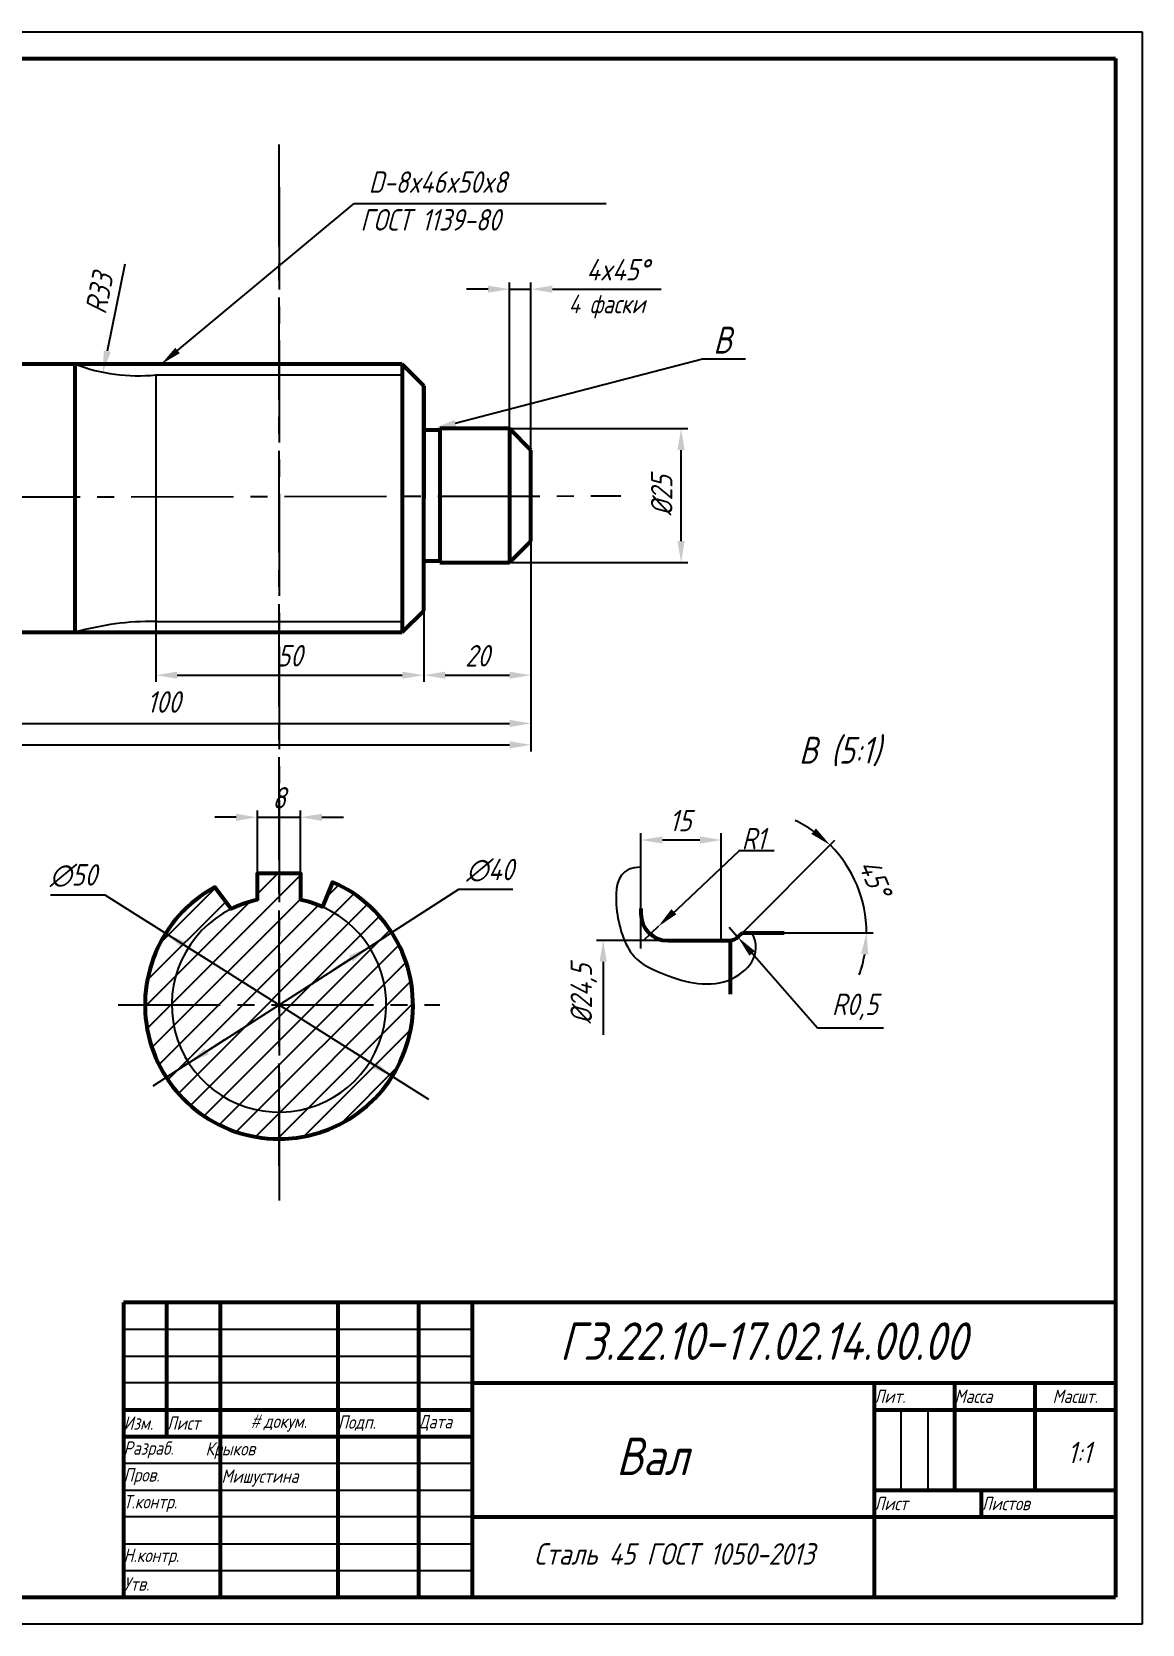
# Model space of a CAD drawing. Header units: millimetres. Extents: x -2923 to -2503, y -1923 to -1626.
# Drawn here: x -2710.3 to -2503.2, y -1923.4 to -1626.4 of the extents above; entities that cross this region are included whole.
import ezdxf
from ezdxf import colors
from ezdxf.entities.mleader import LeaderData, LeaderLine
from ezdxf.math import Vec2, Vec3

# ---------------------------------------------------------------- set-up
doc = ezdxf.new("R2010")
doc.units = ezdxf.units.MM
doc.linetypes.add('осевая2', pattern=[28.575, 19.05, -3.175, 3.175, -3.175])
for name, color, linetype, lineweight in [('Осевые', 7, 'осевая2', 25), ('Основные', 7, 'Continuous', 53), ('Размеры', 7, 'Continuous', 25), ('РАМКА', 7, 'Continuous', 53), ('РАМКА1', 7, 'Continuous', 25), ('текст', 7, 'Continuous', 25), ('Тонкие', 7, 'Continuous', 25)]:
    doc.layers.add(name, color=color, linetype=linetype, lineweight=lineweight)
doc.styles.add('ADRF1', font='simplex.shx', dxfattribs={"width": 0.8, "oblique": 15})
doc.styles.get("Standard").update_dxf_attribs({"font": '', "oblique": 15})
doc.styles.get('Standard').set_extended_font_data('GOST type A')
doc.dimstyles.new('SO-25', dxfattribs={"dimtxt": 4, "dimasz": 4, "dimexe": 1.25, "dimexo": 0, "dimgap": 1.625, "dimtad": 1, "dimtoh": 1, "dimdec": 0, "dimtxsty": 'ADRF1', "dimcen": 2.5, "dimadec": 0, "dimazin": 0, "dimtfac": 1, "dimtdec": 0, "dimtmove": 0, "dimatfit": 3, "dimfxl": 1, "dimarcsym": 0})

# ---------------------------------------------------------------- blocks, each defined once
blk = doc.blocks.new('*D72')
at = {"layer": 'Defpoints', "color": 0, "transparency": 16777216}
for p in [(-2690.44, -1657.53), (-2697.03, -1689.87)]:
    blk.add_point(p, dxfattribs=at)
at = {"layer": 'Тонкие', "color": 0, "lineweight": -2, "transparency": 16777216}
blk.add_line((-2692.93, -1669.73), (-2696.23, -1685.95), dxfattribs=at)
at = {"layer": 'Тонкие', "color": 0, "transparency": 16777216}
blk.add_solid([(-2696.89, -1685.82), (-2695.58, -1686.08), (-2697.03, -1689.87)], dxfattribs=at)
at = {"layer": 'Тонкие', "color": 0, "transparency": 16777216, "insert": (-2697.73, -1675.16), "char_height": 4, "attachment_point": 5, "rotation": 78.4859, "style": 'ADRF1'}
blk.add_mtext('R33', dxfattribs=at)
blk = doc.blocks.new('*D78')
at = {"layer": 'Defpoints', "color": 0, "transparency": 16777216}
for p in [(-2617.19, -1719.37), (-2863.19, -1721.37), (-2617.19, -1759.37)]:
    blk.add_point(p, dxfattribs=at)
at = {"layer": 'Тонкие', "color": 0, "lineweight": -2, "transparency": 16777216}
for p, q in [((-2617.19, -1719.37), (-2617.19, -1760.62)), ((-2863.19, -1721.37), (-2863.19, -1760.62)), ((-2859.19, -1759.37), (-2621.19, -1759.37))]:
    blk.add_line(p, q, dxfattribs=at)
at = {"layer": 'Тонкие', "color": 0, "transparency": 16777216}
for points in [[(-2859.19, -1758.71), (-2859.19, -1760.04), (-2863.19, -1759.37)], [(-2621.19, -1758.71), (-2621.19, -1760.04), (-2617.19, -1759.37)]]:
    blk.add_solid(points, dxfattribs=at)
at = {"layer": 'Тонкие', "color": 0, "transparency": 16777216, "insert": (-2740.19, -1755.75), "char_height": 4, "attachment_point": 5, "style": 'ADRF1'}
blk.add_mtext('246', dxfattribs=at)
blk = doc.blocks.new('*D79')
at = {"layer": 'Defpoints', "color": 0, "transparency": 16777216}
for p in [(-2617.19, -1721.37), (-2717.19, -1743.37), (-2617.19, -1755.37)]:
    blk.add_point(p, dxfattribs=at)
at = {"layer": 'Тонкие', "color": 0, "lineweight": -2, "transparency": 16777216}
for p, q in [((-2617.19, -1721.37), (-2617.19, -1756.62)), ((-2717.19, -1743.37), (-2717.19, -1756.62)), ((-2713.19, -1755.37), (-2621.19, -1755.37))]:
    blk.add_line(p, q, dxfattribs=at)
at = {"layer": 'Тонкие', "color": 0, "transparency": 16777216}
for points in [[(-2713.19, -1754.71), (-2713.19, -1756.04), (-2717.19, -1755.37)], [(-2621.19, -1754.71), (-2621.19, -1756.04), (-2617.19, -1755.37)]]:
    blk.add_solid(points, dxfattribs=at)
at = {"layer": 'Тонкие', "color": 0, "transparency": 16777216, "insert": (-2685.69, -1751.37), "char_height": 4, "attachment_point": 5, "style": 'ADRF1'}
blk.add_mtext('100', dxfattribs=at)
blk = doc.blocks.new('*D80')
at = {"layer": 'Defpoints', "color": 0, "transparency": 16777216}
for p in [(-2687.19, -1690.37), (-2637.19, -1734.37), (-2637.19, -1746.37)]:
    blk.add_point(p, dxfattribs=at)
at = {"layer": 'Тонкие', "color": 0, "lineweight": -2, "transparency": 16777216}
for p, q in [((-2687.19, -1690.37), (-2687.19, -1747.62)), ((-2637.19, -1734.37), (-2637.19, -1747.62)), ((-2683.19, -1746.37), (-2641.19, -1746.37))]:
    blk.add_line(p, q, dxfattribs=at)
at = {"layer": 'Тонкие', "color": 0, "transparency": 16777216}
for points in [[(-2683.19, -1745.71), (-2683.19, -1747.04), (-2687.19, -1746.37)], [(-2641.19, -1745.71), (-2641.19, -1747.04), (-2637.19, -1746.37)]]:
    blk.add_solid(points, dxfattribs=at)
at = {"layer": 'Тонкие', "color": 0, "transparency": 16777216, "insert": (-2662.19, -1742.75), "char_height": 4, "attachment_point": 5, "style": 'ADRF1'}
blk.add_mtext('50', dxfattribs=at)
blk = doc.blocks.new('*D81')
at = {"layer": 'Defpoints', "color": 0, "transparency": 16777216}
for p in [(-2617.19, -1722.37), (-2637.19, -1734.37), (-2617.19, -1746.37)]:
    blk.add_point(p, dxfattribs=at)
at = {"layer": 'Тонкие', "color": 0, "lineweight": -2, "transparency": 16777216}
for p, q in [((-2617.19, -1722.37), (-2617.19, -1747.62)), ((-2637.19, -1734.37), (-2637.19, -1747.62)), ((-2633.19, -1746.37), (-2621.19, -1746.37))]:
    blk.add_line(p, q, dxfattribs=at)
at = {"layer": 'Тонкие', "color": 0, "transparency": 16777216}
for points in [[(-2633.19, -1745.71), (-2633.19, -1747.04), (-2637.19, -1746.37)], [(-2621.19, -1745.71), (-2621.19, -1747.04), (-2617.19, -1746.37)]]:
    blk.add_solid(points, dxfattribs=at)
at = {"layer": 'Тонкие', "color": 0, "transparency": 16777216, "insert": (-2627.19, -1742.75), "char_height": 4, "attachment_point": 5, "style": 'ADRF1'}
blk.add_mtext('20', dxfattribs=at)
blk = doc.blocks.new('*D82')
at = {"layer": 'Defpoints', "color": 0, "transparency": 16777216}
for p in [(-2621.19, -1700.37), (-2589.19, -1700.37), (-2621.19, -1725.37)]:
    blk.add_point(p, dxfattribs=at)
at = {"layer": 'Тонкие', "color": 0, "lineweight": -2, "transparency": 16777216}
for p, q in [((-2621.19, -1700.37), (-2587.94, -1700.37)), ((-2589.19, -1721.37), (-2589.19, -1704.37)), ((-2621.19, -1725.37), (-2587.94, -1725.37))]:
    blk.add_line(p, q, dxfattribs=at)
at = {"layer": 'Тонкие', "color": 0, "transparency": 16777216}
for points in [[(-2589.86, -1704.37), (-2588.52, -1704.37), (-2589.19, -1700.37)], [(-2589.86, -1721.37), (-2588.52, -1721.37), (-2589.19, -1725.37)]]:
    blk.add_solid(points, dxfattribs=at)
at = {"layer": 'Тонкие', "color": 0, "transparency": 16777216, "insert": (-2592.81, -1712.87), "char_height": 4, "attachment_point": 5, "rotation": 90, "style": 'ADRF1'}
blk.add_mtext('%%C25', dxfattribs=at)
blk = doc.blocks.new('*D87')
at = {"layer": 'Defpoints', "color": 0, "transparency": 16777216}
for p in [(-2617.19, -1674.37), (-2621.19, -1700.37), (-2617.19, -1704.37)]:
    blk.add_point(p, dxfattribs=at)
at = {"layer": 'Тонкие', "color": 0, "lineweight": -2, "transparency": 16777216}
for p, q in [((-2625.19, -1674.37), (-2629.19, -1674.37)), ((-2621.19, -1700.37), (-2621.19, -1673.12)), ((-2621.19, -1674.37), (-2617.19, -1674.37)), ((-2617.19, -1704.37), (-2617.19, -1673.12)), ((-2613.19, -1674.37), (-2592.88, -1674.37))]:
    blk.add_line(p, q, dxfattribs=at)
at = {"layer": 'Тонкие', "color": 0, "transparency": 16777216}
for points in [[(-2625.19, -1673.71), (-2625.19, -1675.04), (-2621.19, -1674.37)], [(-2613.19, -1673.71), (-2613.19, -1675.04), (-2617.19, -1674.37)]]:
    blk.add_solid(points, dxfattribs=at)
at = {"layer": 'Тонкие', "color": 0, "transparency": 16777216, "insert": (-2601.04, -1670.75), "char_height": 4, "attachment_point": 5, "style": 'ADRF1'}
blk.add_mtext('4x45%%D', dxfattribs=at)
blk = doc.blocks.new('*D88')
at = {"layer": 'Defpoints', "color": 0, "transparency": 16777216}
for p in [(-2660.19, -1772.87), (-2668.19, -1783.37), (-2660.19, -1783.37)]:
    blk.add_point(p, dxfattribs=at)
at = {"layer": 'Тонкие', "color": 0, "lineweight": -2, "transparency": 16777216}
for p, q in [((-2672.19, -1772.87), (-2676.19, -1772.87)), ((-2668.19, -1783.37), (-2668.19, -1771.62)), ((-2668.19, -1772.87), (-2660.19, -1772.87)), ((-2660.19, -1783.37), (-2660.19, -1771.62)), ((-2656.19, -1772.87), (-2652.19, -1772.87))]:
    blk.add_line(p, q, dxfattribs=at)
at = {"layer": 'Тонкие', "color": 0, "transparency": 16777216}
for points in [[(-2672.19, -1772.21), (-2672.19, -1773.54), (-2668.19, -1772.87)], [(-2656.19, -1772.21), (-2656.19, -1773.54), (-2660.19, -1772.87)]]:
    blk.add_solid(points, dxfattribs=at)
at = {"layer": 'Тонкие', "color": 0, "transparency": 16777216, "insert": (-2664.19, -1769.25), "char_height": 4, "attachment_point": 5, "style": 'ADRF1'}
blk.add_mtext('8', dxfattribs=at)
blk = doc.blocks.new('*D89')
at = {"layer": 'Defpoints', "color": 0, "transparency": 16777216}
for p in [(-2647.36, -1797.07), (-2681.02, -1818.68)]:
    blk.add_point(p, dxfattribs=at)
at = {"layer": 'Тонкие', "color": 0, "lineweight": -2, "transparency": 16777216}
for p, q in [((-2630.69, -1786.37), (-2643.99, -1794.91)), ((-2620.58, -1786.37), (-2630.69, -1786.37)), ((-2647.36, -1797.07), (-2643.99, -1794.91)), ((-2681.02, -1818.68), (-2647.36, -1797.07)), ((-2650.72, -1799.23), (-2654.09, -1801.39)), ((-2677.65, -1816.52), (-2674.29, -1814.35)), ((-2681.02, -1818.68), (-2684.39, -1820.84)), ((-2684.39, -1820.84), (-2687.75, -1823))]:
    blk.add_line(p, q, dxfattribs=at)
at = {"layer": 'Тонкие', "color": 0, "transparency": 16777216}
for points in [[(-2651.08, -1798.67), (-2650.36, -1799.79), (-2647.36, -1797.07)], [(-2678.02, -1815.95), (-2677.29, -1817.08), (-2681.02, -1818.68)]]:
    blk.add_solid(points, dxfattribs=at)
at = {"layer": 'Тонкие', "color": 0, "transparency": 16777216, "insert": (-2624.82, -1782.75), "char_height": 4, "attachment_point": 5, "style": 'ADRF1'}
blk.add_mtext('∅40', dxfattribs=at)
blk = doc.blocks.new('*D90')
at = {"layer": 'Defpoints', "color": 0, "transparency": 16777216}
for p in [(-2685.33, -1794.54), (-2643.04, -1821.21)]:
    blk.add_point(p, dxfattribs=at)
at = {"layer": 'Тонкие', "color": 0, "lineweight": -2, "transparency": 16777216}
for p, q in [((-2706.8, -1787.37), (-2696.69, -1787.37)), ((-2696.69, -1787.37), (-2688.72, -1792.4)), ((-2685.33, -1794.54), (-2688.72, -1792.4)), ((-2643.04, -1821.21), (-2685.33, -1794.54)), ((-2681.95, -1796.67), (-2678.57, -1798.8)), ((-2646.43, -1819.08), (-2649.81, -1816.94)), ((-2643.04, -1821.21), (-2639.66, -1823.34)), ((-2639.66, -1823.34), (-2636.28, -1825.48))]:
    blk.add_line(p, q, dxfattribs=at)
at = {"layer": 'Тонкие', "color": 0, "transparency": 16777216}
for points in [[(-2681.6, -1796.11), (-2682.31, -1797.23), (-2685.33, -1794.54)], [(-2646.07, -1818.51), (-2646.78, -1819.64), (-2643.04, -1821.21)]]:
    blk.add_solid(points, dxfattribs=at)
at = {"layer": 'Тонкие', "color": 0, "transparency": 16777216, "insert": (-2702.56, -1783.75), "char_height": 4, "attachment_point": 5, "style": 'ADRF1'}
blk.add_mtext('∅50', dxfattribs=at)
blk = doc.blocks.new('*D97')
at = {"layer": 'Defpoints', "color": 0, "transparency": 16777216}
for p in [(-2581.69, -1777.11), (-2596.69, -1795.87), (-2581.69, -1795.87)]:
    blk.add_point(p, dxfattribs=at)
at = {"layer": 'Тонкие', "color": 0, "lineweight": -2, "transparency": 16777216}
for p, q in [((-2596.69, -1795.87), (-2596.69, -1775.86)), ((-2581.69, -1795.87), (-2581.69, -1775.86)), ((-2592.69, -1777.11), (-2585.69, -1777.11))]:
    blk.add_line(p, q, dxfattribs=at)
at = {"layer": 'Тонкие', "color": 0, "transparency": 16777216}
for points in [[(-2592.69, -1776.45), (-2592.69, -1777.78), (-2596.69, -1777.11)], [(-2585.69, -1776.45), (-2585.69, -1777.78), (-2581.69, -1777.11)]]:
    blk.add_solid(points, dxfattribs=at)
at = {"layer": 'Тонкие', "color": 0, "transparency": 16777216, "insert": (-2589.32, -1773.49), "char_height": 4, "attachment_point": 5, "style": 'ADRF1'}
blk.add_mtext('15', dxfattribs=at)
blk = doc.blocks.new('*D98')
at = {"layer": 'Defpoints', "color": 0, "transparency": 16777216}
for p in [(-2555.39, -1788.43), (-2578.46, -1795.14), (-2577.75, -1794.43), (-2577.75, -1794.43), (-2569.99, -1794.43)]:
    blk.add_point(p, dxfattribs=at)
at = {"layer": 'Тонкие', "color": 0, "lineweight": -2, "transparency": 16777216}
for p, q in [((-2577.75, -1794.43), (-2560.52, -1777.16)), ((-2569.99, -1794.43), (-2553.35, -1794.43))]:
    blk.add_line(p, q, dxfattribs=at)
for start, end in [(54.9794, 64.8932), (360, 45.0656), (340.1725, 350.0862)]:
    blk.add_arc((-2577.75, -1794.43), 23.15, start, end, dxfattribs=at)
at = {"layer": 'Тонкие', "color": 0, "transparency": 16777216}
for points in [[(-2564.03, -1774.96), (-2564.89, -1775.98), (-2561.4, -1778.04)], [(-2555.61, -1798.35), (-2554.28, -1798.47), (-2554.6, -1794.43)]]:
    blk.add_solid(points, dxfattribs=at)
at = {"layer": 'Тонкие', "color": 0, "transparency": 16777216, "insert": (-2553.02, -1784.17), "char_height": 4, "attachment_point": 5, "rotation": 292.5328, "style": 'ADRF1'}
blk.add_mtext('45°', dxfattribs=at)
blk = doc.blocks.new('*D99')
at = {"layer": 'Defpoints', "color": 0, "transparency": 16777216}
for p in [(-2580.23, -1793.37), (-2578.58, -1795.25)]:
    blk.add_point(p, dxfattribs=at)
at = {"layer": 'Тонкие', "color": 0, "lineweight": -2, "transparency": 16777216}
for p, q in [((-2580.23, -1793.37), (-2578.58, -1795.25)), ((-2563.72, -1812.23), (-2575.95, -1798.26)), ((-2551.42, -1812.23), (-2563.72, -1812.23))]:
    blk.add_line(p, q, dxfattribs=at)
at = {"layer": 'Тонкие', "color": 0, "transparency": 16777216}
blk.add_solid([(-2575.44, -1797.83), (-2576.45, -1798.7), (-2578.58, -1795.25)], dxfattribs=at)
at = {"layer": 'Тонкие', "color": 0, "transparency": 16777216, "insert": (-2556.76, -1808.23), "char_height": 4, "attachment_point": 5, "style": 'ADRF1'}
blk.add_mtext('R0,5', dxfattribs=at)

msp = doc.modelspace()

# ---------------------------------------------------------------- hatches: boundary and pattern name
at = {"layer": 'Осевые'}
h = msp.add_hatch(dxfattribs=at)
h.set_pattern_fill('ANSI31', color=256)
h.set_pattern_definition([(45, (-2898.1896, -1922.8732), (-2.245064, 2.245064), [])])
h.paths.add_polyline_path([(-2664.19, -1783.2), (-2668.19, -1783.19), (-2668.19, -1788.28, 0.065667), (-2673.13, -1789.98, 0.284079), (-2684.19, -1807.87), (-2664.19, -1807.87)])
h.paths.add_polyline_path([(-2656.07, -1789.6, 0.05427), (-2660.19, -1788.28), (-2660.19, -1783.2), (-2664.19, -1783.2), (-2664.19, -1807.87), (-2644.19, -1807.87, 0.296392)])
h.paths.add_polyline_path([(-2644.19, -1807.87), (-2664.19, -1807.87), (-2664.19, -1827.87, 0.414214)], flags=17)
h.paths.add_polyline_path([(-2664.19, -1807.87), (-2684.19, -1807.87, 0.414214), (-2664.19, -1827.87)], flags=17)
h.paths.add_polyline_path([(-2673.13, -1789.98), (-2676.15, -1785.92, 0.274549), (-2689.19, -1807.87), (-2684.19, -1807.87, -0.284079)])
h.paths.add_polyline_path([(-2684.19, -1807.87), (-2689.19, -1807.87, 0.414214), (-2664.19, -1832.87), (-2664.19, -1827.87, -0.414214)])
h.paths.add_polyline_path([(-2639.19, -1807.87), (-2644.19, -1807.87, -0.414214), (-2664.19, -1827.87), (-2664.19, -1832.87, 0.414214)])
h.paths.add_polyline_path([(-2654.22, -1784.95), (-2656.07, -1789.6, -0.296392), (-2644.19, -1807.87), (-2639.19, -1807.87, 0.298567)])

# ---------------------------------------------------------------- linework, layer by layer
for p, q in [((-2664.19, -1837.87), (-2664.19, -1644.87)), ((-2664.19, -1655.37), (-2664.19, -1844.37)), ((-2863.19, -1713.37), (-2600.41, -1712.93)), ((-2694.19, -1807.87), (-2634.19, -1807.87))]:
    msp.add_line(p, q, dxfattribs=at)
at = {"layer": 'Основные'}
for p, q in [((-2641.19, -1688.37), (-2717.19, -1688.37)), ((-2702.19, -1738.37), (-2702.19, -1688.37)), ((-2637.19, -1692.37), (-2641.19, -1688.37)), ((-2641.19, -1688.37), (-2641.19, -1738.37)), ((-2637.19, -1734.37), (-2637.19, -1692.37)), ((-2637.19, -1692.37), (-2637.19, -1713.37)), ((-2637.19, -1713.37), (-2637.19, -1700.62)), ((-2637.19, -1700.62), (-2634.19, -1700.62)), ((-2621.19, -1700.37), (-2634.19, -1700.37)), ((-2634.19, -1700.37), (-2634.19, -1700.62)), ((-2634.19, -1700.62), (-2634.19, -1725.12)), ((-2621.19, -1700.37), (-2617.19, -1704.37)), ((-2621.19, -1700.37), (-2621.19, -1725.37)), ((-2617.19, -1721.37), (-2617.19, -1704.37)), ((-2621.19, -1725.37), (-2617.19, -1721.37)), ((-2634.19, -1725.12), (-2637.19, -1725.12)), ((-2634.19, -1725.37), (-2634.19, -1725.12)), ((-2634.19, -1725.37), (-2621.19, -1725.37)), ((-2637.19, -1734.37), (-2641.19, -1738.37)), ((-2717.19, -1738.37), (-2641.19, -1738.37)), ((-2596.69, -1789.87), (-2596.69, -1790.87)), ((-2591.69, -1795.87), (-2580.23, -1795.87)), ((-2580.06, -1795.87), (-2580.06, -1805.87)), ((-2578.46, -1795.14), (-2577.75, -1794.43)), ((-2577.75, -1794.43), (-2569.99, -1794.43))]:
    msp.add_line(p, q, dxfattribs=at)
msp.add_lwpolyline([(-2668.19, -1788.28, 0.065667), (-2673.13, -1789.98), (-2676.15, -1785.92, 4.323253), (-2654.22, -1784.95), (-2656.07, -1789.6, 0.05427), (-2660.19, -1788.28)], format="xyb", dxfattribs=at)
msp.add_lwpolyline([(-2668.19, -1788.37), (-2668.19, -1783.28), (-2660.19, -1783.28), (-2660.19, -1788.37)], dxfattribs=at)
for centre, radius, start, end in [((-2591.69, -1790.87), 5, 180, 270), ((-2580.23, -1793.37), 2.5, 270, 315.0656)]:
    msp.add_arc(centre, radius, start, end, dxfattribs=at)
at = {"layer": 'РАМКА'}
for p, q in [((-2903.19, -1631.37), (-2508.19, -1631.37)), ((-2508.19, -1631.37), (-2508.19, -1918.37)), ((-2693.19, -1863.37), (-2693.19, -1918.37)), ((-2508.19, -1863.37), (-2693.19, -1863.37)), ((-2685.19, -1863.37), (-2685.19, -1888.37)), ((-2675.19, -1863.37), (-2675.19, -1918.37)), ((-2653.19, -1863.37), (-2653.19, -1918.37)), ((-2638.19, -1863.37), (-2638.19, -1918.37)), ((-2628.19, -1863.37), (-2628.19, -1918.37)), ((-2628.19, -1878.37), (-2508.19, -1878.37)), ((-2553.19, -1878.37), (-2553.19, -1918.37)), ((-2538.19, -1878.37), (-2538.19, -1898.37)), ((-2523.19, -1878.37), (-2523.19, -1898.37)), ((-2693.19, -1883.37), (-2628.19, -1883.37)), ((-2553.19, -1883.37), (-2508.19, -1883.37)), ((-2693.19, -1888.37), (-2628.19, -1888.37)), ((-2553.19, -1898.37), (-2508.19, -1898.37)), ((-2533.19, -1898.37), (-2533.19, -1903.37)), ((-2628.19, -1903.37), (-2508.19, -1903.37)), ((-2903.19, -1918.37), (-2508.19, -1918.37))]:
    msp.add_line(p, q, dxfattribs=at)
at = {"layer": 'РАМКА1'}
for p, q in [((-2923.19, -1626.37), (-2503.19, -1626.37)), ((-2503.19, -1626.37), (-2503.19, -1923.37)), ((-2693.19, -1868.37), (-2628.19, -1868.37)), ((-2693.19, -1873.37), (-2628.19, -1873.37)), ((-2628.19, -1878.37), (-2693.19, -1878.37)), ((-2548.19, -1883.37), (-2548.19, -1898.37)), ((-2543.19, -1883.37), (-2543.19, -1898.37)), ((-2693.19, -1893.37), (-2628.19, -1893.37)), ((-2693.19, -1898.37), (-2628.19, -1898.37)), ((-2628.19, -1903.37), (-2693.19, -1903.37)), ((-2693.19, -1908.37), (-2628.19, -1908.37)), ((-2693.19, -1913.37), (-2628.19, -1913.37)), ((-2503.19, -1923.37), (-2923.19, -1923.37))]:
    msp.add_line(p, q, dxfattribs=at)
at = {"layer": 'Тонкие'}
for p, q in [((-2687.19, -1690.37), (-2641.19, -1690.37)), ((-2687.19, -1736.37), (-2641.19, -1736.37)), ((-2596.69, -1797.37), (-2596.69, -1775.86)), ((-2578.45, -1779.17), (-2590.92, -1790.98)), ((-2571.82, -1779.16), (-2578.47, -1779.16)), ((-2596.2, -1795.83), (-2593.37, -1793.15)), ((-2601.73, -1795.83), (-2604.98, -1795.83)), ((-2592.37, -1795.83), (-2601.87, -1795.83)), ((-2603.73, -1799.83), (-2603.71, -1813.47))]:
    msp.add_line(p, q, dxfattribs=at)
for centre, radius, start, end in [((-2690.44, -1657.53), 33, 249.1504, 275.6603), ((-2688, -1787.55), 51.19, 89.0939, 106.0954), ((-2664.19, -1807.87), 20, 116.5651, 66.0375)]:
    msp.add_arc(centre, radius, start, end, dxfattribs=at)
msp.add_open_spline([(-2596.69, -1782.2), (-2600.33, -1782.16), (-2602.19, -1787.37), (-2599.69, -1798.37), (-2594.19, -1801.87), (-2584.52, -1804.87), (-2580.44, -1803.29), (-2576.61, -1801.8), (-2573.87, -1798.48), (-2575.97, -1794.43)], degree=3, knots=[2.196411, 2.196411, 2.196411, 2.196411, 3, 4, 5, 6, 6, 6, 6.938694, 6.938694, 6.938694, 6.938694], dxfattribs=at)
for points in [[(-2591, -1790), (-2590.08, -1790.97), (-2593.44, -1793.24)], [(-2604.39, -1799.83), (-2603.06, -1799.83), (-2603.73, -1795.83)]]:
    msp.add_solid(points, dxfattribs=at)

# ---------------------------------------------------------------- texts
at = {"layer": 'Осевые', "attachment_point": 1}
for s, width, gutter_width, heights, insert, char_height in [('D-8x46x50x8', 3, 12.5, [0], (-2647.45, -1652.4), 4), ('ГОСТ 1139-80', 48.8058, 0, [4.07], (-2649.01, -1659.44), 4), ('4 фаски', 26, 12.5, [0], (-2610.19, -1675.37), 3.5)]:
    msp.add_mtext_dynamic_manual_height_columns(s, width=width, gutter_width=gutter_width, heights=heights, dxfattribs=dict(at, insert=insert, char_height=char_height))
at = {"layer": 'текст', "char_height": 5, "attachment_point": 1}
for s, width, insert in [('В', 2.5, (-2583.19, -1681.37)), ('В (5:1)', 36.4731, (-2567.19, -1757.87))]:
    msp.add_mtext_dynamic_manual_height_columns(s, width=width, gutter_width=12.5, heights=[0], dxfattribs=dict(at, insert=insert))
at = {"layer": 'текст', "attachment_point": 5, "style": 'ADRF1'}
for s, insert, char_height, width in [('ГЗ.22.10-17.02.14.00.00', (-2573.88, -1870.59), 7, 75), ('\\pxqj;Лит.', (-2545.69, -1880.87), 2.5, 15), ('\\pxqj;Масса', (-2530.69, -1880.87), 2.5, 15), ('Масшт.', (-2515.69, -1880.87), 2.5, 15), ('\\pxqj;Изм.', (-2689.19, -1885.87), 2.5, 8), ('\\pxqj;Лист', (-2680.19, -1885.87), 2.5, 10), ('{\\fArial|b0|i0|c0|p34;#\\fArial|b0|i0|c204|p34; }докум.', (-2664.19, -1885.87), 2.5, 22), ('\\pxqj;Подп.', (-2645.69, -1885.87), 2.5, 15), ('\\pxqj;Дата', (-2633.19, -1885.87), 2.5, 10), ('Вал', (-2594.57, -1892.07), 7, 75), ('\\pxqj;Разраб.', (-2684.19, -1890.87), 2.5, 18), ('\\pxqj;Крыков', (-2668.91, -1891), 2.5, 18), ('1:1', (-2514.88, -1891.36), 4, 15), ('\\pxqj;Пров.', (-2684.19, -1895.87), 2.5, 18), ('\\pxqj;Мишустина', (-2665.93, -1896.11), 2.5, 18), ('\\pxqj;Т.контр.', (-2684.19, -1900.87), 2.5, 18), ('\\pxqj;Лист', (-2543.19, -1900.87), 2.5, 20), ('\\pxqj;Листов', (-2520.69, -1900.87), 2.5, 25), ('\\pxqj;Н.контр.', (-2684.19, -1910.87), 2.5, 18), ('Сталь 45 ГОСТ 1050-2013\\P ', (-2590.46, -1913.61), 4, 77.6356), ('\\pxqj;Утв.', (-2684.19, -1915.87), 2.5, 18)]:
    msp.add_mtext(s, dxfattribs=dict(at, insert=insert, char_height=char_height, width=width))
at = {"layer": 'Тонкие', "insert": (-2575.69, -1776.87), "char_height": 4, "attachment_point": 5, "style": 'ADRF1'}
msp.add_mtext('R1', dxfattribs=at)
at = {"layer": 'Тонкие', "insert": (-2607.35, -1805.83), "char_height": 4, "attachment_point": 5, "rotation": 90, "style": 'ADRF1'}
msp.add_mtext('%%C24,5', dxfattribs=at)

# ---------------------------------------------------------------- dimensions: what is measured, and where the dimension line sits
at = {"layer": 'Тонкие'}
dim = msp.add_radius_dim(center=(-2690.44, -1657.53), mpoint=(-2697.03, -1689.87), dimstyle='SO-25', dxfattribs=at)
dim.commit()
dim.dimension.update_dxf_attribs({"geometry": '*D72', "text_midpoint": (-2694.18, -1675.88), "dimtype": 164})
dim = msp.add_linear_dim(base=(-2617.19, -1674.37), p1=(-2621.19, -1700.37), p2=(-2617.19, -1704.37), text='<>x45%%D', dimstyle='SO-25', dxfattribs=at)
dim.commit()
dim.dimension.update_dxf_attribs({"geometry": '*D87', "text_midpoint": (-2601.04, -1670.75)})
for base, p1, p2, picture, middle in [((-2637.19, -1746.37), (-2687.19, -1690.37), (-2637.19, -1734.37), '*D80', (-2662.19, -1746.37)), ((-2581.69, -1777.11), (-2596.69, -1795.87), (-2581.69, -1795.87), '*D97', (-2589.32, -1777.11))]:
    dim = msp.add_linear_dim(base=base, p1=p1, p2=p2, dimstyle='SO-25', dxfattribs=at)
    dim.commit()
    dim.dimension.update_dxf_attribs({"geometry": picture, "text_midpoint": middle, "dimtype": 160})
dim = msp.add_linear_dim(base=(-2589.19, -1700.37), p1=(-2621.19, -1725.37), p2=(-2621.19, -1700.37), angle=90, text='%%C<>', dimstyle='SO-25', dxfattribs=at)
dim.commit()
dim.dimension.update_dxf_attribs({"geometry": '*D82', "text_midpoint": (-2592.81, -1712.87)})
for base, p1, p2, picture, middle in [((-2617.19, -1759.37), (-2863.19, -1721.37), (-2617.19, -1719.37), '*D78', (-2740.19, -1755.75)), ((-2617.19, -1746.37), (-2637.19, -1734.37), (-2617.19, -1722.37), '*D81', (-2627.19, -1742.75)), ((-2660.19, -1772.87), (-2668.19, -1783.37), (-2660.19, -1783.37), '*D88', (-2664.19, -1769.25))]:
    dim = msp.add_linear_dim(base=base, p1=p1, p2=p2, dimstyle='SO-25', dxfattribs=at)
    dim.commit()
    dim.dimension.update_dxf_attribs({"geometry": picture, "text_midpoint": middle})
dim = msp.add_linear_dim(base=(-2617.19, -1755.37), p1=(-2717.19, -1743.37), p2=(-2617.19, -1721.37), dimstyle='SO-25', override={"dimtmove": 2}, dxfattribs=at)
dim.commit()
dim.dimension.update_dxf_attribs({"geometry": '*D79', "text_midpoint": (-2685.69, -1751.37), "dimtype": 160})
dim = msp.add_angular_dim_2l(base=(-2555.39, -1788.43), line1=((-2578.46, -1795.14), (-2577.75, -1794.43)), line2=((-2577.75, -1794.43), (-2569.99, -1794.43)), dimstyle='SO-25', dxfattribs=at)
dim.commit()
dim.dimension.update_dxf_attribs({"geometry": '*D98', "text_midpoint": (-2553.02, -1784.17)})
for p1, p2, picture, middle in [((-2643.04, -1821.21), (-2685.33, -1794.54), '*D90', (-2702.56, -1787.37)), ((-2681.02, -1818.68), (-2647.36, -1797.07), '*D89', (-2624.82, -1786.37))]:
    dim = msp.add_diameter_dim_2p(p1=p1, p2=p2, dimstyle='SO-25', dxfattribs=at)
    dim.commit()
    dim.dimension.update_dxf_attribs({"geometry": picture, "text_midpoint": middle, "dimtype": 163})
dim = msp.add_radius_dim(center=(-2580.23, -1793.37), mpoint=(-2578.58, -1795.25), text='R0,5', dimstyle='SO-25', dxfattribs=at)
dim.commit()
dim.dimension.update_dxf_attribs({"geometry": '*D99', "text_midpoint": (-2556.76, -1812.23), "dimtype": 164})

# ---------------------------------------------------------------- leaders
at = {"layer": 'Размеры'}
ml = msp.add_multileader_mtext('Standard', dxfattribs=at)
ml.set_content('', color=256)
ml.set_leader_properties()
ml.build(insert=Vec2(0, 0))
ctx = ml.context
ctx.base_point, ctx.plane_origin = Vec3(-2577.19, -1687.37), Vec3(-2635.19, -1700.37)
notes = []
notes.append((ctx, [(1, (1, 1, 0), (-2585.19, -1687.37), (1, 0), 8, [(0, [(-2635.19, -1700.37)], 0, [])])]))
ctx.mtext.insert, ctx.mtext.flow_direction = Vec3(-2575.19, -1685.37), 5
at = {"layer": 'Тонкие'}
ml = msp.add_multileader_mtext('Standard', dxfattribs=at)
ml.set_content('', color=256)
ml.set_leader_properties()
ml.build(insert=Vec2(0, 0))
ctx = ml.context
ctx.base_point, ctx.plane_origin = Vec3(-2603.19, -1658.37), Vec3(-2675.19, -1688.37)
notes.append((ctx, [(0, (1, 1, 0), (-2650.19, -1658.37), (1, 0), 47, [(0, [(-2686.19, -1688.37)], 0, [])])]))
ctx.mtext.insert, ctx.mtext.flow_direction = Vec3(-2601.19, -1656.37), 5
for ctx, leaders in notes:
    for number, flags, end, landing, length, lines in leaders:
        leader = LeaderData()
        leader.index, (leader.has_last_leader_line, leader.has_dogleg_vector, leader.attachment_direction) = number, flags
        leader.last_leader_point, leader.dogleg_vector, leader.dogleg_length = Vec3(end), Vec3(landing), length
        for number, points, colour, breaks in lines:
            line = LeaderLine()
            line.index, line.vertices, line.color, line.breaks = number, Vec3.list(points), colors.encode_raw_color(colour), breaks
            leader.lines.append(line)
        ctx.leaders.append(leader)

doc.saveas('drawing.dxf')
